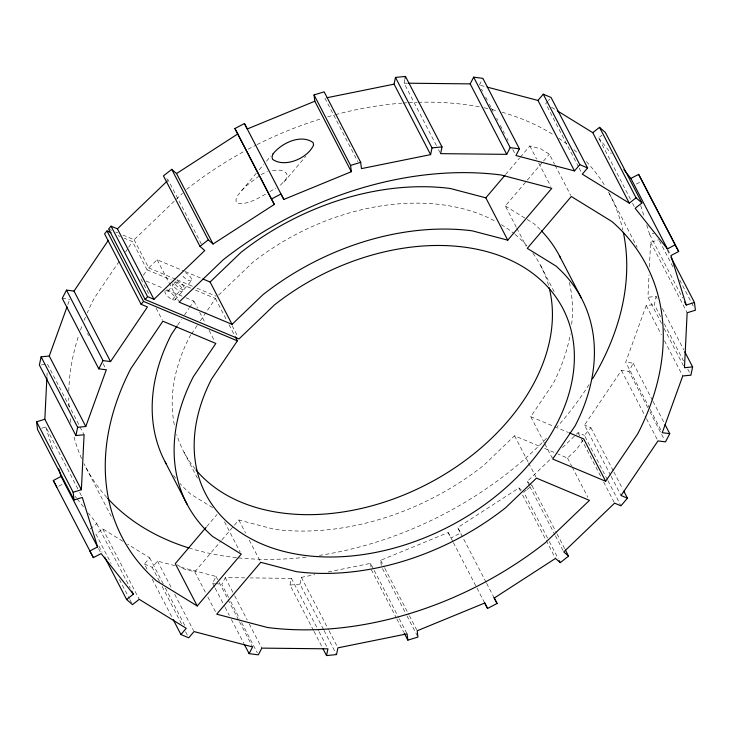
<?xml version="1.0" encoding="UTF-8"?>
<svg xmlns="http://www.w3.org/2000/svg" width="732" height="732" viewBox="0 0 732 732"><rect width="100%" height="100%" fill="white"/><g stroke="black" fill="none" stroke-linecap="round" stroke-linejoin="round"><path stroke-width="0.55" stroke-dasharray="3.66 2.75" d="M46.93 376.623L47.205 371.014M661.499 323.416L647.93 297.238L649.028 274.802M649.412 266.951L650.62 242.274L658.864 239.748M313.479 630.398L289.991 585.088L291.391 578.353L250.353 577.914M323.48 629.41L299.992 584.109L301.392 577.374L314.778 574.666M436.437 145.595L404.073 83.164L404.878 79.321M660.63 316.773L654.371 304.686L656.082 296.433L647.93 297.238M67.829 304.668L69.375 300.385M649.714 408.52L625.704 362.203L646.21 305.491L654.371 304.686M214.677 587.192L212.591 583.166L216.059 576.459L179.596 566.888M228.594 597.449L221.805 584.356L225.273 577.649L244.653 577.85M479.405 85.058L482.379 79.312M647.765 407.651L628.98 371.399L633.217 363.173L625.704 362.203M119.124 261.406L94.318 298.089A295.38 207.028 -27.4 0 0 87.254 312.893M125.483 252L128.027 248.24M128.667 247.297L132.483 241.652L124.33 238.229M143.39 275.241L147.068 269.797L132.483 241.652M177.684 325.081L181.426 319.545M184.537 314.943L188.902 308.492M189.524 307.568L193.889 301.117L183.503 296.753M190.906 334.78L189.652 336.647A201.254 141.066 -27.4 0 0 174.738 426.838M191.537 333.856L197.201 325.484M200.348 320.826L215.437 298.51L194.401 289.671M544.333 442.897L530.755 416.682L553.191 383.504A222.473 155.934 -27.4 0 0 570.31 334.012M610.634 475.379L584.539 425.036L621.459 370.429L628.98 371.399M583.093 439.841L576.889 449.018L567.501 458.031L558.15 454.105M280.374 185.196L286.203 179.029L287.164 176.147L286.715 173.658C282.936 168.936 275.891 169.943 270.611 170.931M256.282 173.219L237.891 195.243L236.024 199.186L236.171 202.032L238.312 203.588C248.368 204.265 257.545 198.61 266.027 193.889M259.21 169.769L263.612 164.59M266.54 161.141L270.932 155.971M167.985 291.098L175.277 282.506M172.386 299.598L179.688 291.007M175.195 299.809L182.488 291.208M184.107 289.305L191.409 280.704A6.716 2.416 40.3 0 0 185.535 272.679M283.888 182.112L305.885 156.19M147.013 569.084L144.405 564.052L149.694 557.821L127.633 544.215M159.521 581.418L152.21 567.327L157.499 561.096L175.177 565.735M547.756 101.364L545.77 103.706L578.646 167.134M548.414 100.586L549.732 99.03M206.836 526.482L217.102 514.386M505.638 174.481L519.574 158.066M520.306 157.197L529.849 145.961L540.664 148.806L549.357 154.159L554.582 164.233M177.217 564.839L183.97 569.002L194.794 571.838L221.201 540.728M221.942 539.859L233.682 526.034M234.414 525.164L238.815 519.985L274.399 529.318A222.473 155.934 -27.4 0 0 483.66 465.415L514.541 435.787L540.5 446.685M516.307 227.185L505.336 206.012L526.61 180.95M527.342 180.081L542.751 161.937M543.483 161.067L549.357 154.159M607.377 479.652L584.42 435.348L590.898 427.708L584.539 425.036M241.642 190.466L247.013 185.196L260.153 175.222M122.894 235.036L134.102 239.739L182.533 193.275M134.102 239.739L148.688 267.885L157.142 259.778L184.144 271.115M218.676 295.051L252.558 262.541A201.254 141.066 -27.4 0 1 496.424 221.814M529.318 485.462L527.232 481.436L552.642 457.052M562.478 447.618L575.59 435.028M576.413 434.241L578.051 432.676L584.42 435.348M90.082 529.035L96.834 523.7L88.426 513.114M122.839 541.259L102.69 528.843L95.938 534.177L111.072 563.375M630.462 199.232L598.63 137.817L602.006 135.155M526.216 490.202L523.728 492.16L548.78 540.491M527.04 489.552L532.008 485.627L529.62 483.532M269.898 191.583L275.918 188.06M486.139 582.333L457.692 527.571L518.951 487.969L521.34 490.065M261.086 174.573L267.4 171.636M58.761 486.139L63.611 483.605M636.337 184.061L640.216 182.03M381.299 565.543L380.667 560.291L448.176 532.548L451.04 537.974L460.565 532.997L457.692 527.571M646.704 224.87L649.696 234.551L653.813 233.288M41.651 428.229L45.777 426.966L79.175 491.41M328.165 571.957L370.557 563.375L373.695 569.414M41.422 364.884L45.503 364.481M289.991 585.088L299.992 584.109M404.073 83.164L407.495 83.201M62.247 298.345L69.76 299.315M212.591 583.166L214.641 583.431M215.666 583.569L221.805 584.356M480.512 85.351L486.039 86.806M108.62 229.043L111.676 230.324M115.757 232.035L117.797 232.895M118.209 235.658L120.249 236.518M185.178 271.554L201.794 278.526M530.755 416.682L553.593 426.28M554.636 426.719L568.133 432.383M148.688 267.885L176.037 279.368M177.089 279.807L192.873 286.441M197.073 288.207L216.013 296.158M147.068 269.797L171.261 279.953M175.47 281.719L193.349 289.232M146.125 281.051L162.733 288.033M166.887 289.781L182.469 296.323M544.654 448.432L557.116 453.666M144.405 564.052L152.21 567.327M551.525 107.247L555.359 109.617M505.336 206.012L526.281 218.923M527.232 219.509L533.903 223.617A222.473 155.934 -27.4 0 1 540.628 230.004M212.646 507.679L190.741 494.182A222.473 155.934 -27.4 0 1 180.072 483.55M527.232 481.436L528.824 482.836M166.64 178.69L168.232 180.081L202.16 245.531M598.63 137.817L611.247 153.702M75.103 496.342L76.503 498.108M77.208 498.986L84.217 507.816M667.794 249.52L670.411 254.553M667.328 250.161L669.936 255.194M659.386 240.755L673.477 267.949M679.744 280.027L693.314 306.205M649.696 234.551L682.572 297.979M632.558 203.267L634.644 207.293M650.62 242.274L687.156 312.747M609.472 193.87L637.133 247.233M656.082 296.433L657.126 298.446M662.35 308.52L683.743 349.795M664.29 323.818L683.596 361.077M687.769 369.129L690.907 375.168M664.107 328.448L684.457 367.72M579.168 168.14L582.306 174.179M646.21 305.491L661.344 334.689M664.482 340.728L682.746 375.974M555.103 165.249L570.777 195.49M529.849 145.961L536.638 159.073M538.734 163.099L550.748 186.285M633.217 363.173L652.532 400.431M653.054 401.438L664.537 423.59M650.236 409.527L662.24 432.685M649.851 411.677L664.464 439.868M481.5 89.094L482.544 91.107M485.673 97.146L487.238 100.165M489.324 104.191L490.888 107.211M491.41 108.217L493.505 112.252M496.635 118.291L497.678 120.304M500.285 125.337L504.458 133.389M507.075 138.43L508.118 140.443M512.812 149.502L514.898 153.528M621.459 370.429L645.99 417.752M646.512 418.759L657.995 440.911M540.655 265.625L554.764 292.846M516.829 228.192L526.235 246.336M590.898 427.708L613.343 471.005M613.864 472.012L622.74 489.122M611.156 476.386L621.065 495.509M438.523 149.621L440.088 152.64M607.899 480.659L620.425 504.824M578.051 432.676L580.659 437.709M581.181 438.715L601.539 477.978M603.626 482.013L614.587 503.149M567.501 458.031L571.674 466.092M572.204 467.098L587.878 497.339M544.864 443.903L551.654 457.006M514.541 435.787L528.12 461.993M528.65 462.999L535.961 477.118M532.008 485.627L556.54 532.951M557.061 533.957L564.894 549.064M529.84 486.469L554.893 534.799M555.414 535.806L563.768 551.919M324.907 98.143L357.783 161.58M549.302 541.497L558.177 558.617M518.951 487.969L520.516 490.989M522.602 495.015L555.478 558.443M486.661 583.34L494.228 598.053M448.176 532.548L453.135 542.009M453.392 542.613L484.712 603.031M380.667 560.291L384.318 567.337M384.84 568.343L408.849 614.66M409.371 615.667L416.673 629.767M382.47 568.599L406.48 614.917M407.001 615.923L417.432 636.062M374.217 570.42L398.748 617.744M399.269 618.75L407.093 633.857M371.316 569.67L396.369 618M396.89 619.007L403.68 632.1M232.218 325.832L237.964 336.921M215.437 298.51L226.938 320.689M229.025 324.715L234.771 335.805M193.889 301.117L197.549 308.172M199.635 312.207L205.381 323.297M209.041 330.352L214.787 341.441M157.142 259.778L178.571 301.108M301.392 577.374L328.531 629.73M329.052 630.737L336.876 645.834M324.002 630.417L336.519 654.582M140.928 278.874L149.813 296.012M156.081 308.108L162.358 320.204M291.391 578.353L318.53 630.709M319.051 631.716L327.927 648.836M314.001 631.405L322.345 647.509M238.815 519.985L245.604 533.088M249.264 540.143L260.235 561.316M224.532 521.87L240.206 552.111M183.979 452.175L198.61 480.402M225.273 577.649L234.149 594.759M234.67 595.766L247.196 619.931M249.283 623.957L261.809 648.122M230.681 601.475L239.556 618.586M241.642 622.621L257.298 652.825M216.059 576.459L218.667 581.492M219.188 582.498L239.025 620.754M239.547 621.77L252.595 646.942M87.511 333.545L88.554 335.558M103.166 363.758L106.296 369.797M215.199 588.199L224.596 606.325M225.117 607.331L229.299 615.392M231.385 619.418L243.912 643.584M194.794 571.838L205.765 593.012M207.861 597.038L215.693 612.162M157.499 561.096L171.59 588.281M174.728 594.32L193.513 630.563M149.694 557.821L163.273 583.999M165.359 588.025L185.187 626.281M47.543 364.28L84.07 434.762M162.129 586.46L181.435 623.71M185.617 631.762L188.225 636.803M152.238 579.149L172.066 617.415M85.992 467.657L112.618 519.006M102.69 528.843L139.226 599.325M96.834 523.7L130.241 588.144M79.697 492.416L82.304 497.449M119.426 579.479L129.335 598.611M129.857 599.618L131.952 603.644M98.948 546.145L102.077 552.193M98.509 548.543L101.117 553.575M640.71 205.509L644.37 217.34M45.777 426.966L52.759 449.558M370.557 563.375L371.069 567.574M191.409 280.704A6.716 2.416 40.3 0 1 182.259 275.369M176.897 280.594A6.716 2.416 40.3 0 1 184.153 287.255A6.716 2.416 40.3 0 1 180.429 288.673A6.716 2.416 40.3 0 1 173.823 281.765M165.844 290.65A6.716 2.416 40.3 0 1 174.847 297.018A6.716 2.416 40.3 0 1 170.593 298.647A6.716 2.416 40.3 0 1 165.176 290.897M589.04 384.575A295.38 207.028 -27.4 0 1 557.226 426.719M546.511 438.258A295.38 207.028 -27.4 0 1 319.408 555.396M306.058 557.18A295.38 207.028 -27.4 0 1 237.507 557.784M236.418 557.665A295.38 207.028 -27.4 0 1 190.155 548.341M106.79 497.403A295.38 207.028 -27.4 0 1 83.97 463.658M81.591 458.561A295.38 207.028 -27.4 0 1 73.456 434.854M70.876 422.446A295.38 207.028 -27.4 0 1 70.043 416.746M69.082 406.873A295.38 207.028 -27.4 0 1 68.735 397.952M68.781 391.163A295.38 207.028 -27.4 0 1 78.672 335.43M80.483 330.05A295.38 207.028 -27.4 0 1 82.442 324.679M84.107 320.387A295.38 207.028 -27.4 0 1 85.424 317.176M186.633 189.341A295.38 207.028 -27.4 0 1 244.122 151.396M248.102 149.246A295.38 207.028 -27.4 0 1 256.099 145.092M257.106 144.579A295.38 207.028 -27.4 0 1 322.117 118.474M327.671 116.827A295.38 207.028 -27.4 0 1 334.378 114.951M335.494 114.65A295.38 207.028 -27.4 0 1 401.905 103.139M403.076 103.047A295.38 207.028 -27.4 0 1 407.751 102.736M408.913 102.663A295.38 207.028 -27.4 0 1 417.075 102.306M418.247 102.27A295.38 207.028 -27.4 0 1 483.019 107.558M484.154 107.796A295.38 207.028 -27.4 0 1 490.962 109.306M492.087 109.571A295.38 207.028 -27.4 0 1 497.659 110.99M502.051 112.216A295.38 207.028 -27.4 0 1 554.023 135.127M558.8 138.247A295.38 207.028 -27.4 0 1 567.016 144.158M573.888 149.712A295.38 207.028 -27.4 0 1 578.115 153.464M586.341 161.571A295.38 207.028 -27.4 0 1 605.62 187.026M608.411 191.894A295.38 207.028 -27.4 0 1 622.813 230.022M569.377 282.47A222.473 155.934 -27.4 0 1 571.491 326.051M175.662 478.216A222.473 155.934 -27.4 0 1 173.594 475.471M174.088 282.122A6.716 2.416 40.3 0 1 182.149 288.426A6.716 2.416 40.3 0 1 179.249 290.814A6.716 2.416 40.3 0 1 172.203 283.677M195.179 468.983A201.254 141.066 -27.4 0 1 176.751 434.552M501.393 224.687A201.254 141.066 -27.4 0 1 514.212 233.709M515.053 234.405A201.254 141.066 -27.4 0 1 527.25 246.208M532.942 253.299A201.254 141.066 -27.4 0 1 548.533 285.434"/><path stroke-width="1.1" d="M44.844 419.253L36.6 421.769L73.136 492.252L81.38 489.726L44.844 419.253L46.875 377.749M81.38 489.726L84.07 434.762L75.918 435.567L39.382 365.085L41.093 356.832L49.254 356.027L67.051 306.809M75.918 435.567L77.629 427.314L41.093 356.832M314.806 101.226L247.288 128.969L244.424 123.543L234.908 128.521L271.435 199.003L280.96 194.026L283.824 199.452L351.333 171.709L314.806 101.226L314.046 94.931L324.148 91.848L360.684 162.33L361.443 168.625L430.608 154.626L394.081 84.153L395.481 77.418L405.473 76.43L442.009 146.912L440.609 153.647L506.727 154.351L510.195 147.644L473.659 77.162L482.873 78.351L519.409 148.834L515.941 155.541L574.501 170.904L579.79 164.673L543.254 94.19L537.965 100.43L487.146 87.09M405.08 78.361L405.473 76.43M493.963 597.44L497.092 603.479L487.576 608.457L484.712 603.031L417.194 630.774L417.954 637.069L407.852 640.152L407.093 633.857L337.919 647.847L336.519 654.582L326.527 655.57L327.927 648.836L261.809 648.122L258.341 654.838L249.127 653.649L244.433 644.59M430.608 154.626L432.008 147.891L395.481 77.418M684.786 351.808L692.618 366.915L690.907 375.168L682.746 375.974L662.24 432.685L669.753 433.655L665.507 441.881L657.995 440.911L621.065 495.509L627.434 498.19L620.946 505.83L614.587 503.149L563.768 551.919L568.544 556.11L560.264 562.643L555.478 558.443L494.228 598.053L497.092 603.479M77.629 427.314L85.79 426.509L106.296 369.797L98.783 368.827L62.247 298.345L66.493 290.119L74.005 291.089L110.541 361.571L147.461 306.964L141.102 304.292L104.566 233.81L107 230.946L111.072 232.657M98.783 368.827L103.02 360.602L66.493 290.119M506.727 154.351L470.191 83.878L473.659 77.162M249.127 653.649L252.595 646.942L194.035 631.57L188.746 637.81L180.941 634.534L173.109 619.428M74.005 291.089L108.382 240.252M177.062 326.005L171.453 334.295A222.473 155.934 -27.4 0 0 166.255 463.978M235.292 336.812L237.388 340.847L211.603 378.984A201.254 141.066 -27.4 0 0 368.58 553.721A201.254 141.066 -27.4 0 0 567.666 319.198A201.254 141.066 -27.4 0 0 274.5 304.878L239.007 338.934L145.156 299.516L108.62 229.043L111.054 226.17L117.413 228.851L153.949 299.324L204.768 250.564L199.992 246.373L163.456 175.89L171.736 169.357L176.522 173.557L213.049 244.03L274.308 204.429L234.908 128.521M605.657 481.263L637.682 433.911A295.38 207.028 -27.4 0 0 612.071 221.622L571.299 196.496L527.278 248.349L555.844 265.954A222.473 155.934 -27.4 0 1 575.132 425.841L552.697 459.028L605.657 481.263L583.715 438.925L569.176 432.822M141.102 304.292L143.527 301.428L107 230.946M145.156 299.516L147.58 296.652L111.054 226.17M206.104 527.342L175.287 563.649L197.237 605.986L241.258 554.133L212.692 536.519A222.473 155.934 -27.4 0 1 193.394 376.632L215.839 343.454L162.879 321.211L130.854 368.571A295.38 207.028 -27.4 0 0 156.465 580.86L197.237 605.986M202.837 278.965L210.102 282.012L240.984 252.384A222.473 155.934 -27.4 0 1 450.244 188.481L485.828 197.823L504.906 175.351M507.77 240.16L551.791 188.307L500.999 174.975A295.38 207.028 -27.4 0 0 223.169 259.814L179.093 302.115L232.053 324.358L262.934 294.722A222.473 155.934 -27.4 0 1 472.186 230.827L507.77 240.16L485.828 197.823M180.941 634.534L186.23 628.294L139.226 599.325L132.474 604.65L126.609 599.508L104.694 557.226M543.254 94.19L551.059 97.466L587.595 167.948L582.306 174.179L629.31 203.157L636.062 197.823L599.526 127.35L592.774 132.675L557.281 110.797M117.413 228.851L167.418 180.868M199.992 246.373L208.272 239.84L171.736 169.357M126.609 599.508L133.37 594.183L131.806 591.163M599.526 127.35L605.391 132.492L641.918 202.965L635.166 208.3L667.41 248.898L675.178 244.845L678.692 251.497L670.933 255.56L686.223 305.034L694.467 302.517L695.4 310.231L687.156 312.747L684.457 367.72L692.618 366.915M176.522 173.557L237.772 133.947M133.37 594.183L101.117 553.575L93.357 557.638L53.308 480.503L61.067 476.441L58.743 468.91M623.865 169.595L630.883 178.425L638.643 174.362L678.692 251.497M36.6 421.769L37.533 429.483L74.069 499.965L82.304 497.449L97.603 546.923L89.844 550.986L93.357 557.638M314.046 94.931L350.573 165.414L360.684 162.33M327.14 97.695L394.081 84.153M432.008 147.891L442.009 146.912M408.639 83.219L470.191 83.878M510.195 147.644L519.409 148.834M103.02 360.602L110.541 361.571M579.79 164.673L587.595 167.948M147.58 296.652L153.949 299.324M143.527 301.428L237.388 340.847M636.062 197.823L641.918 202.965M208.272 239.84L213.049 244.03M271.435 199.003L274.308 204.429M53.308 480.503L56.822 487.155M638.643 174.362L675.178 244.845M630.883 178.425L667.41 248.898M670.979 257.207L694.467 302.517M684.658 302.014L686.223 305.034M592.774 132.675L629.31 203.157M537.965 100.43L574.501 170.904M665.059 424.597L669.753 433.655M559.458 255.797L581.4 298.134M623.783 491.135L627.434 498.19M565.415 550.071L568.544 556.11M559.221 560.63L560.264 562.643M244.424 123.543L283.824 199.452M484.447 602.418L487.576 608.457M404.201 633.107L407.852 640.152M210.102 282.012L232.053 324.358M322.867 648.515L326.527 655.57M165.185 462.002L187.136 504.348M49.254 356.027L85.79 426.509M61.067 476.441L97.603 546.923M350.573 165.414L351.333 171.709M73.136 492.252L74.069 499.965M623.307 232.273A295.38 207.028 -27.4 0 1 592.581 378.81M189.076 548.012A295.38 207.028 -27.4 0 1 107.558 498.254M541.433 230.845A222.473 155.934 -27.4 0 1 560.483 257.792M549.119 287.63A201.254 141.066 -27.4 0 1 426.747 484.392A201.254 141.066 -27.4 0 1 195.901 469.862M273.009 153.885L272.039 156.767L272.487 159.247C284.657 168.259 307.943 158.194 313.57 145.037L313.122 142.548C300.779 133.764 281.573 143.106 273.009 153.885M260.757 562.322L216.736 614.175L267.528 627.507A295.38 207.028 -27.4 0 0 545.367 542.659L589.443 500.368L536.483 478.124L505.602 507.761A222.473 155.934 -27.4 0 1 296.341 571.655L260.757 562.322"/></g></svg>
